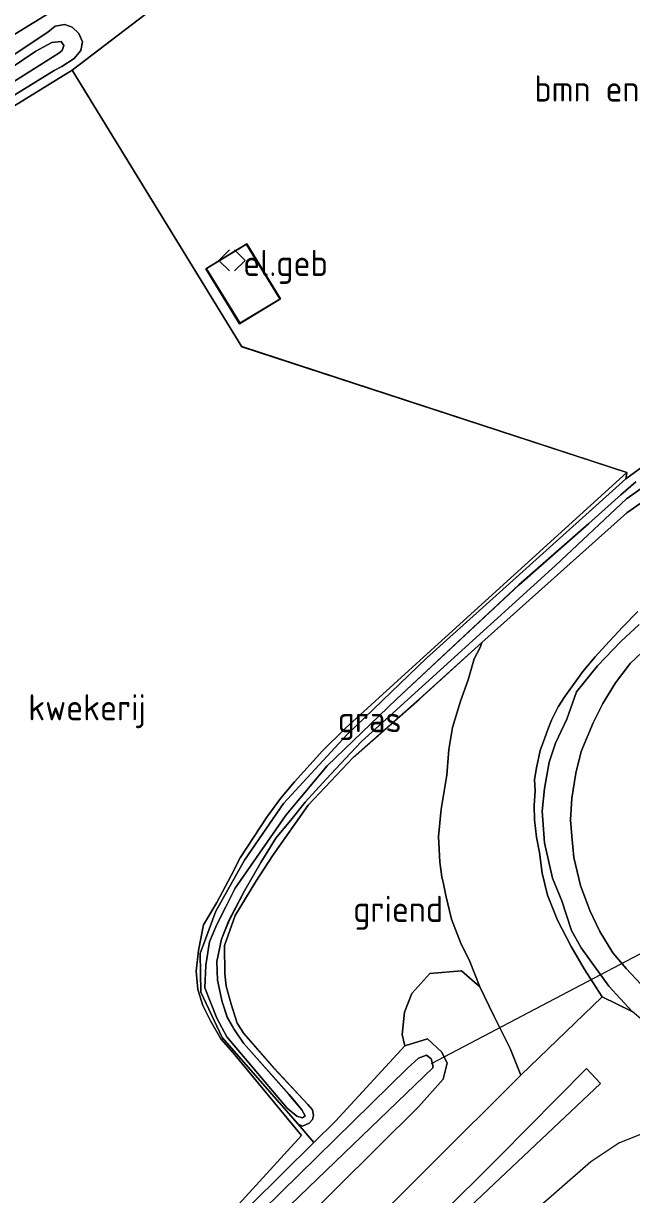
# Model space of a CAD drawing. Extents: x 253736 to 255979, y 477184 to 479215.
# Drawn here: x 255718.5 to 255776.7, y 478795.3 to 478907.5 of the extents above; entities that cross this region are included whole.
import ezdxf
from ezdxf.enums import TextEntityAlignment as Align

# ---------------------------------------------------------------- set-up
doc = ezdxf.new("R2010")
doc.units = 0
for name, color, linetype, lineweight in [('af-bs-rasterhekwerk', 8, 'hekwerk', 18), ('bp-b5-bomenstruiken', 8, 'Continuous', 18), ('bp-b5-grasland', 8, 'Continuous', 18), ('bp-b5-overig', 8, 'Continuous', 18), ('gw-bs-insteekwatergang', 8, 'Continuous', 18), ('gw-bs-kruinlijn', 8, 'Continuous', 18), ('gw-bs-teenlijn', 8, 'Continuous', 18), ('kd-bs-dakrand', 8, 'Continuous', 18), ('kd-bs-maaiveldlijn', 8, 'Continuous', 18), ('kd-bs-nok', 8, 'Continuous', 18), ('og-b5-bebouwing', 8, 'Continuous', 18), ('og-b5-grond_ingericht', 8, 'Continuous', 18), ('og-b5-water', 8, 'Continuous', 18), ('og-bs-terreinafscheiding', 8, 'Continuous', 18), ('vh-b5-verh_soort', 8, 'Continuous', 18), ('wh-bs-duiker', 8, 'duiker', 18), ('wh-bs-waterlijn', 8, 'Continuous', 18)]:
    doc.layers.add(name, color=color, linetype=linetype, lineweight=lineweight)
doc.styles.add('rtw_iso', font='isocp.shx')
doc.linetypes.add('duiker', pattern='A,0,-2,[15,RTW.shx,S=1,R=0,X=0,Y=0],-2', length=4)
doc.linetypes.add('hekwerk', pattern='A,7,-1.5,[1,RTW.shx,S=0.75,R=0,X=0,Y=0],-1.5', length=10)

# ---------------------------------------------------------------- blocks, each defined once
blk = doc.blocks.new('dtbattr-r')
at = {"style": 'rtw_iso'}
blk.add_attdef('TAG', text='', height=2.5, dxfattribs=at).set_placement((0, 0), align=Align.MIDDLE_CENTER)
blk = doc.blocks.new('RW1 Buren totaal_ACAD_1_FMEBLOCK374')
at = {"layer": 'bp-b5-bomenstruiken'}
for points in [[(41.59, 45.75, 25.98), (35.09, 39.96, 25.88), (32.75, 35.19, 25.65), (19.26, 6.07, 25.52), (12.55, -12.55, 25.77), (44.28, -20.4, 25.64), (36.25, -27.03, 25.91), (26.82, -33.46, 26.03), (8.78, -46.63, 25.97), (8.85, -46.01, 26.1), (-28.03, -33.94, 26.24), (-44.28, -7.43, 26.33), (-37.31, -2.1, 26.11), (-26.24, 4.74, 26.09), (36.51, 42.91, 25.97), (38, 43.7, 25.96), (39.2, 44.41, 25.96), (40.03, 45.06, 25.95), (40.5, 46.12, 25.95), (40.34, 46.63, 26.01)], [(-24.32, -29.36, 26.33), (-27.56, -24.07, 26.33), (-31.47, -26.47, 26.33), (-28.24, -31.74, 26.33)]]:
    blk.add_polyline3d(points, close=True, dxfattribs=at)
blk = doc.blocks.new('RW1 Buren totaal_ACAD_1_FMEBLOCK389')
at = {"layer": 'bp-b5-grasland'}
for points in [[(-37, -38.3, 26.08), (-48.14, -46.11, 25.84), (-62.02, -58.53, 25.75), (-68.02, -63.98, 25.67), (-74.32, -69.53, 25.63), (-78.68, -74.12, 25.6), (-82.09, -78.99, 25.5), (-83.7, -81.45, 25.5), (-85.68, -84.71, 25.45), (-86.69, -87.57, 25.45), (-86.66, -90.3, 25.49), (-86.54, -91.49, 25.5), (-86.04, -93.21, 25.5), (-85.49, -95.03, 25.55), (-84.85, -96.01, 25.58), (-81.93, -99.36, 25.61), (-78.72, -102.84, 25.62), (-78.26, -103.33, 25.62), (-78.15, -103.87, 25.62), (-78.26, -104.27, 25.6), (-78.58, -104.63, 25.57), (-79.21, -104.9, 25.56), (-79.62, -104.71, 25.56), (-86.92, -96.4, 25.45), (-88.95, -92.07, 25.45), (-89.02, -88.36, 25.45), (-87.52, -84.29, 25.41), (-84.79, -79.4, 25.46), (-81.03, -73.96, 25.5), (-74.97, -67.38, 25.62), (-67.32, -60.04, 25.78), (-48.22, -42.86, 25.97), (-30.18, -29.7, 26.03)], [(-47.28, -43.12, 25.43), (-48.71, -44.37, 25.43), (-51.77, -47.14, 25.43), (-58.47, -53, 25.43), (-70.2, -63.97, 25.43), (-76.86, -70.37, 25.43), (-80.79, -75.05, 25.3), (-85.67, -82.1, 25.21), (-86.57, -83.89, 25.14), (-87.43, -85.58, 25.13), (-88.12, -87.22, 25.13), (-88.47, -89.48, 25.13), (-88.56, -91.64, 25.13), (-87.42, -94.57, 25.13), (-86.47, -96.34, 25.13), (-80.67, -103.17, 25.11), (-79.75, -103.94, 25.11), (-79.25, -104.11, 25.11), (-79.13, -104.05, 25.02), (-78.97, -103.9, 25.01), (-79.29, -103.34, 25.02), (-80.51, -101.88, 25.02), (-84.88, -96.95, 25.01), (-85.74, -95.67, 25.01), (-86.43, -94.44, 25.01), (-86.91, -92.99, 25), (-87.36, -90.91, 25), (-87.44, -89.11, 25), (-86.99, -86.98, 24.99), (-86.26, -85.2, 24.99), (-84.78, -82.34, 24.99), (-83.21, -79.63, 25.01), (-81.78, -77.3, 25.02), (-80.19, -75.41, 25.06), (-78.97, -73.84, 25.1), (-76.92, -71.62, 25.17), (-75.08, -69.67, 25.25), (-73.56, -68.04, 25.22), (-71.24, -65.91, 25.22), (-54.98, -51.16, 25.22), (-48.17, -44.78, 25.22), (-19.11, -24.31, 25.22)]]:
    blk.add_polyline3d(points, dxfattribs=at)
blk = doc.blocks.new('nokplat')
for p, q in [((-0.25, 1), (-1.25, 0)), ((-1.25, 0), (-0.25, -1)), ((0.25, 1), (1.25, 0)), ((1.25, 0), (0.25, -1))]:
    blk.add_line(p, q)

msp = doc.modelspace()

# ---------------------------------------------------------------- linework, layer by layer
at = {"layer": 'af-bs-rasterhekwerk'}
for points in [[(255735.051, 478789.892, 25.398), (255745.119, 478800.931, 25.521), (255738.562, 478808.831, 25.512), (255737.39, 478810.176, 25.506), (255736.401, 478811.908, 25.509), (255735.646, 478813.391, 25.509), (255735.182, 478814.913, 25.512), (255735.026, 478816.659, 25.515), (255735.242, 478818.666, 25.515), (255735.714, 478821.1, 25.515), (255736.981, 478823.266, 25.542), (255738.376, 478825.848, 25.59), (255739.233, 478827.527, 25.602), (255741.774, 478831.434, 25.62), (255743.09, 478833.225, 25.686), (255744.426, 478834.823, 25.704), (255747.128, 478837.796, 25.782), (255749.281, 478839.948, 25.797), (255755.382, 478845.481, 25.812), (255776.271, 478864.464, 26.097), (255739.39, 478876.537, 26.244), (255723.137, 478903.048, 26.334), (255704.678, 478891.682, 26.202)], [(255777.333, 478851.139, 29.973), (255775.857, 478849.654, 30.033), (255774.248, 478847.881, 30.255), (255773.235, 478846.799, 30.324), (255772.053, 478845.402, 30.408), (255771.419, 478844.519, 30.471), (255770.35, 478843.013, 30.528), (255769.718, 478842.02, 30.543), (255769.061, 478840.732, 30.555), (255768.72, 478839.827, 30.561), (255768.424, 478839.027, 30.567), (255767.973, 478837.832, 30.558), (255767.637, 478836.153, 30.573), (255767.437, 478835.031, 30.585), (255767.49, 478833.97, 30.591), (255767.39, 478832.545, 30.609), (255767.451, 478831.176, 30.612), (255767.611, 478829.513, 30.63), (255767.912, 478828.047, 30.63), (255768.162, 478826.077, 30.627), (255768.694, 478823.965, 30.633), (255769.634, 478821.563, 30.762), (255770.947, 478819.029, 30.888), (255772.185, 478816.884, 30.969), (255773.911, 478814.203, 31.014), (255766.138, 478806.706, 26.226), (255757.319, 478797.915, 26.241), (255747.536, 478788.168, 26.271)]]:
    msp.add_polyline3d(points, dxfattribs=at)
at = {"layer": 'bp-b5-bomenstruiken'}
for points in [[(255777.333, 478851.139, 29.973), (255775.857, 478849.654, 30.033), (255774.248, 478847.881, 30.255), (255773.235, 478846.799, 30.324), (255772.053, 478845.402, 30.408), (255771.419, 478844.519, 30.471), (255770.35, 478843.013, 30.528), (255769.718, 478842.02, 30.543), (255769.061, 478840.732, 30.555), (255768.72, 478839.827, 30.561), (255768.424, 478839.027, 30.567), (255767.973, 478837.832, 30.558), (255767.637, 478836.153, 30.573), (255767.437, 478835.031, 30.585), (255767.49, 478833.97, 30.591), (255767.39, 478832.545, 30.609), (255767.451, 478831.176, 30.612), (255767.611, 478829.513, 30.63), (255767.912, 478828.047, 30.63), (255768.162, 478826.077, 30.627), (255768.694, 478823.965, 30.633), (255769.634, 478821.563, 30.762), (255770.947, 478819.029, 30.888), (255772.185, 478816.884, 30.969), (255773.911, 478814.203, 31.014), (255766.138, 478806.706, 26.226), (255765.117, 478809.255, 26.202), (255763.545, 478812.397, 26.148), (255762.212, 478815.172, 25.962), (255761.24, 478817.584, 25.833), (255760.349, 478819.417, 25.764), (255759.484, 478821.642, 25.752), (255758.938, 478823.938, 25.698), (255758.699, 478825.048, 25.71), (255758.544, 478825.712, 25.713), (255758.349, 478827.118, 25.713), (255758.237, 478829.574, 25.737), (255758.503, 478832.188, 25.749), (255759.043, 478835.466, 25.803), (255759.229, 478837.919, 25.824), (255759.577, 478840.021, 25.884), (255760.357, 478842.552, 25.941), (255761.093, 478844.591, 25.914), (255761.663, 478846.613, 25.884), (255762.239, 478847.686, 25.86), (255762.397, 478848.189, 25.749), (255776.277, 478860.607, 25.836), (255787.415, 478868.421, 26.079)], [(255777.818, 478801.117, 26.022), (255775.513, 478800.187, 26.013), (255772.844, 478798.409, 26.016), (255767.022, 478793.307, 26.016), (255759.222, 478785.652, 25.911), (255732.359, 478759.321, 25.619), (255729.485, 478763.635, 28.868), (255756.185, 478789.324, 28.971), (255773.751, 478805.89, 29.04), (255772.432, 478807.329, 29.037), (255764.082, 478798.916, 28.974), (255752.107, 478787.001, 28.851), (255747.536, 478788.168, 26.271), (255757.319, 478797.915, 26.241), (255766.138, 478806.706, 26.226), (255773.911, 478814.203, 31.014), (255776.788, 478812.807, 31.416)]]:
    msp.add_polyline3d(points, dxfattribs=at)
msp.add_polyline3d([(255773.751, 478805.89, 29.04), (255756.185, 478789.324, 28.971), (255729.485, 478763.635, 28.868), (255728.717, 478764.788, 28.775), (255750.728, 478785.663, 28.842), (255752.107, 478787.001, 28.851), (255764.082, 478798.916, 28.974), (255772.432, 478807.329, 29.037)], close=True, dxfattribs=at)
at = {"layer": 'bp-b5-grasland'}
for points in [[(255716.79, 478905.975, 25.935), (255737.174, 478918.526, 25.944)], [(255730.111, 478908.382, 26.107), (255723.137, 478903.048, 26.334), (255704.678, 478891.682, 26.202)], [(255713.451, 478901.829, 25.971), (255720.801, 478906.69, 25.971), (255721.51, 478907.265, 25.878), (255722.414, 478907.413, 25.923), (255723.116, 478907.16, 25.959), (255723.774, 478906.546, 25.983), (255724.114, 478905.76, 25.998), (255723.949, 478904.923, 26.049), (255723.316, 478904.162, 26.058), (255722.139, 478903.381, 26.097), (255721.418, 478903.014, 26.122), (255697.936, 478888.516, 26.163)], [(255697.936, 478888.516, 26.163), (255721.418, 478903.014, 26.122), (255722.139, 478903.381, 26.097), (255723.316, 478904.162, 26.058), (255723.949, 478904.923, 26.049), (255724.114, 478905.76, 25.998), (255723.774, 478906.546, 25.983), (255723.116, 478907.16, 25.959), (255722.414, 478907.413, 25.923), (255721.51, 478907.265, 25.878), (255720.801, 478906.69, 25.971), (255713.451, 478901.829, 25.971)], [(255698.767, 478890.103, 25.143), (255721.85, 478904.671, 25.14), (255722.18, 478904.938, 25.14), (255722.341, 478905.414, 25.14), (255722.089, 478905.805, 25.14), (255721.175, 478905.697, 25.14), (255719.651, 478904.856, 25.14), (255700.352, 478891.853, 25.14)], [(255735.051, 478789.892, 25.398), (255745.119, 478800.931, 25.521), (255738.562, 478808.831, 25.512), (255737.39, 478810.176, 25.506), (255736.401, 478811.908, 25.509), (255735.646, 478813.391, 25.509), (255735.182, 478814.913, 25.512), (255735.026, 478816.659, 25.515), (255735.242, 478818.666, 25.515), (255735.714, 478821.1, 25.515), (255736.981, 478823.266, 25.542), (255738.376, 478825.848, 25.59), (255739.233, 478827.527, 25.602), (255741.774, 478831.434, 25.62), (255743.09, 478833.225, 25.686), (255744.426, 478834.823, 25.704), (255747.128, 478837.796, 25.782), (255749.281, 478839.948, 25.797), (255755.382, 478845.481, 25.812), (255776.271, 478864.464, 26.097), (255776.194, 478863.852, 25.971), (255757.1, 478846.674, 25.782), (255749.444, 478839.335, 25.623), (255743.389, 478832.754, 25.503), (255739.633, 478827.317, 25.458), (255736.9, 478822.429, 25.407), (255735.402, 478818.355, 25.449), (255735.465, 478814.645, 25.449), (255737.5, 478810.317, 25.455), (255744.8, 478802.005, 25.557), (255746.302, 478800.255, 25.479), (255737.197, 478791.252, 25.455)], [(255777.465, 478849.888, 30.321), (255775.722, 478848.28, 30.387), (255773.461, 478845.933, 30.507), (255771.452, 478843.439, 30.699), (255770.518, 478840.818, 30.789), (255769.441, 478838.534, 30.801), (255768.832, 478836.707, 30.825), (255768.383, 478834.169, 30.852), (255768.17, 478832.023, 30.891), (255768.405, 478828.989, 31.029), (255769.151, 478825.575, 31.089), (255770.04, 478823.428, 31.125), (255770.992, 478820.583, 31.2), (255771.893, 478818.905, 31.221), (255774.557, 478815.222, 31.347), (255776.788, 478812.807, 31.416), (255773.911, 478814.203, 31.014), (255772.185, 478816.884, 30.969), (255770.947, 478819.029, 30.888), (255769.634, 478821.563, 30.762), (255768.694, 478823.965, 30.633), (255768.162, 478826.077, 30.627), (255767.912, 478828.047, 30.63), (255767.611, 478829.513, 30.63), (255767.451, 478831.176, 30.612), (255767.39, 478832.545, 30.609), (255767.49, 478833.97, 30.591), (255767.437, 478835.031, 30.585), (255767.637, 478836.153, 30.573), (255767.973, 478837.832, 30.558), (255768.424, 478839.027, 30.567), (255768.72, 478839.827, 30.561), (255769.061, 478840.732, 30.555), (255769.718, 478842.02, 30.543), (255770.35, 478843.013, 30.528), (255771.419, 478844.519, 30.471), (255772.053, 478845.402, 30.408), (255773.235, 478846.799, 30.324), (255774.248, 478847.881, 30.255), (255775.857, 478849.654, 30.033), (255777.333, 478851.139, 29.973)], [(255776.788, 478812.807, 31.416), (255774.557, 478815.222, 31.347), (255771.893, 478818.905, 31.221), (255770.992, 478820.583, 31.2), (255770.04, 478823.428, 31.125), (255769.151, 478825.575, 31.089), (255768.405, 478828.989, 31.029), (255768.17, 478832.023, 30.891), (255768.383, 478834.169, 30.852), (255768.832, 478836.707, 30.825), (255769.441, 478838.534, 30.801), (255770.518, 478840.818, 30.789), (255771.452, 478843.439, 30.699), (255773.461, 478845.933, 30.507), (255775.722, 478848.28, 30.387), (255777.465, 478849.888, 30.321)], [(255780.061, 478849.412, 30.168), (255776.588, 478846.172, 30.228), (255775.197, 478844.311, 30.306), (255773.971, 478842.341, 30.558), (255773.043, 478840.487, 30.489), (255771.91, 478837.724, 30.669), (255771.387, 478835.638, 30.828), (255770.998, 478833.242, 30.861), (255770.896, 478831.184, 30.966), (255771.021, 478829.609, 30.975), (255771.211, 478827.575, 31.032), (255771.854, 478824.888, 31.122), (255772.749, 478822.474, 31.158), (255773.701, 478820.466, 31.209), (255774.956, 478818.443, 31.278), (255776.204, 478816.914, 31.308), (255778.596, 478814.413, 31.368)]]:
    msp.add_polyline3d(points, dxfattribs=at)
for points in [[(255762.212, 478815.172, 25.962), (255763.545, 478812.397, 26.148), (255765.117, 478809.255, 26.202), (255766.138, 478806.706, 26.226), (255757.319, 478797.915, 26.241), (255747.536, 478788.168, 26.271), (255726.679, 478767.847, 26.258), (255723.739, 478772.26, 25.949), (255740.51, 478787.976, 25.965), (255756.343, 478803.693, 25.869), (255758.689, 478806.329, 25.77), (255759.065, 478807.845, 25.749), (255758.568, 478808.902, 25.719), (255757.173, 478810.191, 25.626), (255754.999, 478809.5, 25.572), (255754.766, 478810.588, 25.572), (255754.962, 478812.733, 25.566), (255755.664, 478814.542, 25.566), (255757.412, 478816.436, 25.623), (255760.435, 478816.719, 25.686)], [(255723.739, 478772.26, 25.949), (255722.751, 478773.742, 24.374), (255757.688, 478807.392, 24.594), (255757.691, 478807.661, 24.594), (255757.53, 478808.271, 24.591), (255757.082, 478808.613, 24.588), (255756.324, 478808.345, 24.582), (255755.267, 478807.366, 24.582), (255739.642, 478792.025, 24.492), (255722.067, 478774.769, 24.494), (255721.087, 478776.241, 25.487), (255721.66, 478776.638, 25.557), (255737.197, 478791.252, 25.455), (255746.302, 478800.255, 25.479), (255748.35, 478802.279, 25.479), (255754.999, 478809.5, 25.572), (255757.173, 478810.191, 25.626), (255758.568, 478808.902, 25.719), (255759.065, 478807.845, 25.749), (255758.689, 478806.329, 25.77), (255756.343, 478803.693, 25.869), (255740.51, 478787.976, 25.965)]]:
    msp.add_polyline3d(points, close=True, dxfattribs=at)
at = {"layer": 'bp-b5-overig'}
msp.add_polyline3d([(255762.212, 478815.172, 25.962), (255760.435, 478816.719, 25.686), (255757.412, 478816.436, 25.623), (255755.664, 478814.542, 25.566), (255754.962, 478812.733, 25.566), (255754.766, 478810.588, 25.572), (255754.999, 478809.5, 25.572), (255748.35, 478802.279, 25.479), (255746.302, 478800.255, 25.479), (255744.8, 478802.005, 25.557), (255745.208, 478801.821, 25.557), (255745.84, 478802.089, 25.569), (255746.157, 478802.448, 25.602), (255746.267, 478802.849, 25.623), (255746.158, 478803.389, 25.623), (255745.699, 478803.88, 25.617), (255742.486, 478807.362, 25.608), (255739.566, 478810.705, 25.581), (255738.928, 478811.69, 25.551), (255738.381, 478813.502, 25.503), (255737.882, 478815.229, 25.503), (255737.757, 478816.421, 25.494), (255737.725, 478819.144, 25.455), (255738.739, 478822.005, 25.449), (255740.716, 478825.265, 25.503), (255742.326, 478827.729, 25.503), (255745.741, 478832.6, 25.596), (255750.097, 478837.187, 25.632), (255756.402, 478842.74, 25.668), (255762.397, 478848.189, 25.749), (255762.239, 478847.686, 25.86), (255761.663, 478846.613, 25.884), (255761.093, 478844.591, 25.914), (255760.357, 478842.552, 25.941), (255759.577, 478840.021, 25.884), (255759.229, 478837.919, 25.824), (255759.043, 478835.466, 25.803), (255758.503, 478832.188, 25.749), (255758.237, 478829.574, 25.737), (255758.349, 478827.118, 25.713), (255758.544, 478825.712, 25.713), (255758.699, 478825.048, 25.71), (255758.938, 478823.938, 25.698), (255759.484, 478821.642, 25.752), (255760.349, 478819.417, 25.764), (255761.24, 478817.584, 25.833)], close=True, dxfattribs=at)
at = {"layer": 'gw-bs-insteekwatergang'}
for points in [[(255721.418, 478903.014, 26.122), (255722.139, 478903.381, 26.097), (255723.316, 478904.162, 26.058), (255723.949, 478904.923, 26.049), (255724.114, 478905.76, 25.998), (255723.774, 478906.546, 25.983), (255723.116, 478907.16, 25.959), (255722.414, 478907.413, 25.923), (255721.51, 478907.265, 25.878), (255720.801, 478906.69, 25.971)], [(255720.801, 478906.69, 25.971), (255713.451, 478901.829, 25.971), (255701.952, 478893.916, 25.902), (255659.276, 478869.028, 25.748)], [(255660.964, 478866.494, 25.697), (255680.28, 478878.021, 25.977), (255697.936, 478888.516, 26.163), (255721.418, 478903.014, 26.122)], [(255794.24, 478877.014, 26.034), (255776.194, 478863.852, 25.971), (255757.1, 478846.674, 25.782), (255749.444, 478839.335, 25.623), (255743.389, 478832.754, 25.503), (255739.633, 478827.317, 25.458), (255736.9, 478822.429, 25.407), (255735.402, 478818.355, 25.449), (255735.465, 478814.645, 25.449), (255737.5, 478810.317, 25.455), (255744.8, 478802.005, 25.557), (255745.208, 478801.821, 25.557), (255745.84, 478802.089, 25.569), (255746.157, 478802.448, 25.602), (255746.267, 478802.849, 25.623), (255746.158, 478803.389, 25.623), (255745.699, 478803.88, 25.617)], [(255745.699, 478803.88, 25.617), (255742.486, 478807.362, 25.608), (255739.566, 478810.705, 25.581), (255738.928, 478811.69, 25.551), (255738.381, 478813.502, 25.503), (255737.882, 478815.229, 25.503), (255737.757, 478816.421, 25.494), (255737.725, 478819.144, 25.455), (255738.739, 478822.005, 25.449), (255740.716, 478825.265, 25.503), (255742.326, 478827.729, 25.503), (255745.741, 478832.6, 25.596), (255750.097, 478837.187, 25.632), (255756.402, 478842.74, 25.668), (255762.397, 478848.189, 25.749), (255776.277, 478860.607, 25.836), (255787.415, 478868.421, 26.079)], [(255723.739, 478772.26, 25.949), (255740.51, 478787.976, 25.965), (255756.343, 478803.693, 25.869), (255758.689, 478806.329, 25.77), (255759.065, 478807.845, 25.749), (255758.568, 478808.902, 25.719), (255757.173, 478810.191, 25.626), (255754.999, 478809.5, 25.572), (255748.35, 478802.279, 25.479), (255746.302, 478800.255, 25.479), (255737.197, 478791.252, 25.455), (255721.66, 478776.638, 25.557), (255721.087, 478776.241, 25.487)]]:
    msp.add_polyline3d(points, dxfattribs=at)
at = {"layer": 'gw-bs-kruinlijn'}
for points in [[(255776.788, 478812.807, 31.416), (255774.557, 478815.222, 31.347), (255771.893, 478818.905, 31.221), (255770.992, 478820.583, 31.2), (255770.04, 478823.428, 31.125), (255769.151, 478825.575, 31.089), (255768.405, 478828.989, 31.029), (255768.17, 478832.023, 30.891), (255768.383, 478834.169, 30.852), (255768.832, 478836.707, 30.825), (255769.441, 478838.534, 30.801), (255770.518, 478840.818, 30.789), (255771.452, 478843.439, 30.699), (255773.461, 478845.933, 30.507), (255775.722, 478848.28, 30.387), (255777.465, 478849.888, 30.321)], [(255728.717, 478764.788, 28.775), (255750.728, 478785.663, 28.842), (255752.107, 478787.001, 28.851), (255764.082, 478798.916, 28.974), (255772.432, 478807.329, 29.037)], [(255773.751, 478805.89, 29.04), (255756.185, 478789.324, 28.971), (255729.485, 478763.635, 28.868)]]:
    msp.add_polyline3d(points, dxfattribs=at)
at = {"layer": 'gw-bs-teenlijn'}
msp.add_polyline3d([(255773.751, 478805.89, 29.04), (255772.432, 478807.329, 29.037)], dxfattribs=at)
at = {"layer": 'kd-bs-dakrand'}
msp.add_polyline3d([(255743.027, 478881.136, 29.783), (255739.843, 478886.342, 29.783), (255736.015, 478883.992, 29.766), (255739.193, 478878.807, 29.731), (255743.027, 478881.136, 29.783)], dxfattribs=at)
at = {"layer": 'kd-bs-maaiveldlijn'}
msp.add_polyline3d([(255743.096, 478881.119, 26.328), (255739.176, 478878.738, 26.328), (255735.946, 478884.008, 26.328), (255739.86, 478886.411, 26.328), (255743.096, 478881.119, 26.328)], dxfattribs=at)
at = {"layer": 'og-b5-bebouwing'}
msp.add_polyline3d([(255743.096, 478881.119, 26.328), (255739.176, 478878.738, 26.328), (255735.946, 478884.008, 26.328), (255739.86, 478886.411, 26.328)], close=True, dxfattribs=at)
at = {"layer": 'og-b5-grond_ingericht'}
msp.add_polyline3d([(255704.678, 478891.682, 26.202), (255723.137, 478903.048, 26.334), (255739.39, 478876.537, 26.244), (255776.271, 478864.464, 26.097), (255755.382, 478845.481, 25.812), (255749.281, 478839.948, 25.797), (255747.128, 478837.796, 25.782), (255744.426, 478834.823, 25.704), (255743.09, 478833.225, 25.686), (255741.774, 478831.434, 25.62), (255739.233, 478827.527, 25.602), (255738.376, 478825.848, 25.59), (255736.981, 478823.266, 25.542), (255735.714, 478821.1, 25.515), (255735.242, 478818.666, 25.515), (255735.026, 478816.659, 25.515), (255735.182, 478814.913, 25.512), (255735.646, 478813.391, 25.509), (255736.401, 478811.908, 25.509), (255737.39, 478810.176, 25.506), (255738.562, 478808.831, 25.512), (255745.119, 478800.931, 25.521), (255735.051, 478789.892, 25.398)], dxfattribs=at)
at = {"layer": 'og-b5-water'}
for points in [[(255660.463, 478867.246, 24.83), (255659.883, 478868.116, 24.851), (255681.007, 478880.092, 25.14), (255700.352, 478891.853, 25.14), (255719.651, 478904.856, 25.14), (255721.175, 478905.697, 25.14), (255722.089, 478905.805, 25.14), (255722.341, 478905.414, 25.14), (255722.18, 478904.938, 25.14), (255721.85, 478904.671, 25.14), (255698.767, 478890.103, 25.143), (255678.98, 478878.127, 25.059)], [(255722.751, 478773.742, 24.374), (255722.067, 478774.769, 24.494), (255739.642, 478792.025, 24.492), (255755.267, 478807.366, 24.582), (255756.324, 478808.345, 24.582), (255757.082, 478808.613, 24.588), (255757.53, 478808.271, 24.591), (255757.691, 478807.661, 24.594), (255757.688, 478807.392, 24.594)]]:
    msp.add_polyline3d(points, close=True, dxfattribs=at)
msp.add_polyline3d([(255805.305, 478882.403, 25.221), (255776.249, 478861.94, 25.221), (255769.434, 478855.553, 25.221), (255753.174, 478840.812, 25.221), (255750.856, 478838.674, 25.221), (255749.337, 478837.043, 25.251), (255747.499, 478835.094, 25.17), (255745.449, 478832.879, 25.098), (255744.224, 478831.304, 25.059), (255742.637, 478829.416, 25.023), (255741.206, 478827.084, 25.011), (255739.642, 478824.373, 24.987), (255738.16, 478821.522, 24.99), (255737.425, 478819.736, 24.993), (255736.982, 478817.607, 24.999), (255737.06, 478815.803, 25.005), (255737.51, 478813.727, 25.005), (255737.986, 478812.278, 25.011), (255738.682, 478811.047, 25.008), (255739.533, 478809.765, 25.014), (255743.91, 478804.841, 25.017), (255745.125, 478803.382, 25.02), (255745.449, 478802.817, 25.014), (255745.293, 478802.669, 25.017), (255745.166, 478802.611, 25.107), (255744.671, 478802.776, 25.107), (255743.744, 478803.55, 25.107), (255737.952, 478810.373, 25.128), (255737.002, 478812.152, 25.128), (255735.853, 478815.082, 25.128), (255735.947, 478817.235, 25.128), (255736.303, 478819.498, 25.134), (255736.993, 478821.14, 25.134), (255737.845, 478822.828, 25.14), (255738.744, 478824.619, 25.206), (255743.623, 478831.672, 25.296), (255747.563, 478836.347, 25.431), (255754.223, 478842.75, 25.431), (255765.953, 478853.722, 25.431), (255772.648, 478859.575, 25.431), (255775.705, 478862.345, 25.431), (255777.143, 478863.595, 25.431)], dxfattribs=at)
at = {"layer": 'og-bs-terreinafscheiding'}
for points in [[(255658.544, 478870.126, 25.777), (255668.976, 478875.759, 25.917), (255678.57, 478881.027, 25.926), (255688.346, 478886.985, 25.896), (255697.883, 478892.955, 25.962), (255709.318, 478900.916, 25.95), (255716.79, 478905.975, 25.935), (255737.174, 478918.526, 25.944), (255768.049, 478937.752, 25.965), (255804.539, 478959.845, 26.064)], [(255723.137, 478903.048, 26.334), (255730.111, 478908.382, 26.107)], [(255776.271, 478864.464, 26.097), (255776.194, 478863.852, 25.971)], [(255780.061, 478849.412, 30.168), (255776.588, 478846.172, 30.228), (255775.197, 478844.311, 30.306), (255773.971, 478842.341, 30.558), (255773.043, 478840.487, 30.489), (255771.91, 478837.724, 30.669), (255771.387, 478835.638, 30.828), (255770.998, 478833.242, 30.861), (255770.896, 478831.184, 30.966), (255771.021, 478829.609, 30.975), (255771.211, 478827.575, 31.032), (255771.854, 478824.888, 31.122), (255772.749, 478822.474, 31.158), (255773.701, 478820.466, 31.209), (255774.956, 478818.443, 31.278), (255776.204, 478816.914, 31.308), (255778.596, 478814.413, 31.368)], [(255766.138, 478806.706, 26.226), (255765.117, 478809.255, 26.202), (255763.545, 478812.397, 26.148), (255762.212, 478815.172, 25.962), (255761.24, 478817.584, 25.833), (255760.349, 478819.417, 25.764), (255759.484, 478821.642, 25.752), (255758.938, 478823.938, 25.698), (255758.699, 478825.048, 25.71), (255758.544, 478825.712, 25.713), (255758.349, 478827.118, 25.713), (255758.237, 478829.574, 25.737), (255758.503, 478832.188, 25.749), (255759.043, 478835.466, 25.803), (255759.229, 478837.919, 25.824), (255759.577, 478840.021, 25.884), (255760.357, 478842.552, 25.941), (255761.093, 478844.591, 25.914), (255761.663, 478846.613, 25.884), (255762.239, 478847.686, 25.86), (255762.397, 478848.189, 25.749)], [(255754.999, 478809.5, 25.572), (255754.766, 478810.588, 25.572), (255754.962, 478812.733, 25.566), (255755.664, 478814.542, 25.566), (255757.412, 478816.436, 25.623), (255760.435, 478816.719, 25.686), (255762.212, 478815.172, 25.962)], [(255779.415, 478812.656, 31.452), (255778.441, 478811.941, 31.422), (255777.851, 478811.925, 31.416), (255776.788, 478812.807, 31.416), (255773.911, 478814.203, 31.014)], [(255785.42, 478805.703, 26.058), (255784.148, 478804.628, 26.043), (255781.563, 478803.054, 26.037), (255779.511, 478801.853, 26.022), (255777.818, 478801.117, 26.022), (255775.513, 478800.187, 26.013), (255772.844, 478798.409, 26.016), (255767.022, 478793.307, 26.016), (255759.222, 478785.652, 25.911), (255732.359, 478759.321, 25.619)], [(255744.8, 478802.005, 25.557), (255746.302, 478800.255, 25.479)]]:
    msp.add_polyline3d(points, dxfattribs=at)
at = {"layer": 'vh-b5-verh_soort'}
for points in [[(255737.174, 478918.526, 25.944), (255716.79, 478905.975, 25.935), (255709.318, 478900.916, 25.95), (255697.883, 478892.955, 25.962), (255688.346, 478886.985, 25.896), (255678.57, 478881.027, 25.926), (255668.976, 478875.759, 25.917), (255658.544, 478870.126, 25.777), (255657.15, 478872.219, 25.955), (255660.789, 478874.252, 25.995), (255672.601, 478880.671, 25.965), (255678.934, 478884.118, 25.992), (255685.6, 478888.2, 26.064), (255692.778, 478892.632, 26.073), (255694.459, 478893.674, 26.028), (255699.271, 478896.754, 26.043), (255705.196, 478900.852, 26.016), (255709.732, 478904.02, 26.034), (255714.04, 478906.86, 26.043), (255719.228, 478910.122, 26.046)], [(255778.596, 478814.413, 31.368), (255776.204, 478816.914, 31.308), (255774.956, 478818.443, 31.278), (255773.701, 478820.466, 31.209), (255772.749, 478822.474, 31.158), (255771.854, 478824.888, 31.122), (255771.211, 478827.575, 31.032), (255771.021, 478829.609, 30.975), (255770.896, 478831.184, 30.966), (255770.998, 478833.242, 30.861), (255771.387, 478835.638, 30.828), (255771.91, 478837.724, 30.669), (255773.043, 478840.487, 30.489), (255773.971, 478842.341, 30.558), (255775.197, 478844.311, 30.306), (255776.588, 478846.172, 30.228), (255780.061, 478849.412, 30.168)]]:
    msp.add_polyline3d(points, dxfattribs=at)
at = {"layer": 'wh-bs-duiker'}
msp.add_polyline3d([(255757.55, 478807.814, 25.337), (255798.7, 478829.45, 25.322)], dxfattribs=at)
at = {"layer": 'wh-bs-waterlijn'}
for points in [[(255660.463, 478867.246, 24.83), (255678.98, 478878.127, 25.059), (255698.767, 478890.103, 25.143), (255721.85, 478904.671, 25.14), (255722.18, 478904.938, 25.14), (255722.341, 478905.414, 25.14), (255722.089, 478905.805, 25.14), (255721.175, 478905.697, 25.14), (255719.651, 478904.856, 25.14), (255700.352, 478891.853, 25.14), (255681.007, 478880.092, 25.14), (255659.883, 478868.116, 24.851)], [(255745.293, 478802.669, 25.017), (255745.449, 478802.817, 25.014), (255745.125, 478803.382, 25.02), (255743.91, 478804.841, 25.017), (255739.533, 478809.765, 25.014), (255738.682, 478811.047, 25.008), (255737.986, 478812.278, 25.011), (255737.51, 478813.727, 25.005), (255737.06, 478815.803, 25.005), (255736.982, 478817.607, 24.999), (255737.425, 478819.736, 24.993), (255738.16, 478821.522, 24.99), (255739.642, 478824.373, 24.987), (255741.206, 478827.084, 25.011), (255742.637, 478829.416, 25.023), (255744.224, 478831.304, 25.059), (255745.449, 478832.879, 25.098), (255747.499, 478835.094, 25.17), (255749.337, 478837.043, 25.251), (255750.856, 478838.674, 25.221), (255753.174, 478840.812, 25.221), (255769.434, 478855.553, 25.221), (255776.249, 478861.94, 25.221), (255805.305, 478882.403, 25.221)], [(255777.143, 478863.595, 25.431), (255775.705, 478862.345, 25.431), (255772.648, 478859.575, 25.431), (255765.953, 478853.722, 25.431), (255754.223, 478842.75, 25.431), (255747.563, 478836.347, 25.431), (255743.623, 478831.672, 25.296), (255738.744, 478824.619, 25.206), (255737.845, 478822.828, 25.14), (255736.993, 478821.14, 25.134), (255736.303, 478819.498, 25.134), (255735.947, 478817.235, 25.128), (255735.853, 478815.082, 25.128), (255737.002, 478812.152, 25.128), (255737.952, 478810.373, 25.128), (255743.744, 478803.55, 25.107), (255744.671, 478802.776, 25.107), (255745.166, 478802.611, 25.107), (255745.293, 478802.669, 25.017)], [(255722.751, 478773.742, 24.374), (255757.688, 478807.392, 24.594), (255757.691, 478807.661, 24.594), (255757.53, 478808.271, 24.591), (255757.082, 478808.613, 24.588), (255756.324, 478808.345, 24.582), (255755.267, 478807.366, 24.582), (255739.642, 478792.025, 24.492), (255722.067, 478774.769, 24.494)]]:
    msp.add_polyline3d(points, dxfattribs=at)

# ---------------------------------------------------------------- block references
at = {"layer": 'bp-b5-bomenstruiken'}
msp.add_blockref('RW1 Buren totaal_ACAD_1_FMEBLOCK374', (255767.418, 478910.4785), dxfattribs=at)
ref = msp.add_blockref('dtbattr-r', (255767.421875, 478899.28125, 26.024346), dxfattribs=at)
ref.add_attrib('TAG', 'bmn en strkn', dxfattribs={"layer": '0', "height": 2.5, "style": 'rtw_iso'}).set_placement((255767.421875, 478899.28125, 26.024346), align=Align.BOTTOM_LEFT)
at = {"layer": 'bp-b5-grasland'}
msp.add_blockref('RW1 Buren totaal_ACAD_1_FMEBLOCK389', (255824.418, 478906.717), dxfattribs=at)
ref = msp.add_blockref('dtbattr-r', (255748.578125, 478838.828125, 25.593611), dxfattribs=at)
ref.add_attrib('TAG', 'gras', dxfattribs={"layer": '0', "height": 2.5, "style": 'rtw_iso'}).set_placement((255748.578125, 478838.828125, 25.593611), align=Align.BOTTOM_LEFT)
at = {"layer": 'bp-b5-overig'}
ref = msp.add_blockref('dtbattr-r', (255750.0625, 478820.640625, 25.663596), dxfattribs=at)
ref.add_attrib('TAG', 'griend', dxfattribs={"layer": '0', "height": 2.5, "style": 'rtw_iso'}).set_placement((255750.0625, 478820.640625, 25.663596), align=Align.BOTTOM_LEFT)
at = {"layer": 'kd-bs-nok'}
msp.add_blockref('nokplat', (255738.446, 478884.805, 29.697), dxfattribs=at)
at = {"layer": 'og-b5-bebouwing'}
ref = msp.add_blockref('dtbattr-r', (255739.515625, 478882.5625, 26.328), dxfattribs=at)
ref.add_attrib('TAG', 'el.geb', dxfattribs={"layer": '0', "height": 2.5, "style": 'rtw_iso'}).set_placement((255739.515625, 478882.5625, 26.328), align=Align.BOTTOM_LEFT)
at = {"layer": 'og-b5-grond_ingericht'}
ref = msp.add_blockref('dtbattr-r', (255718.921875, 478839.96875, 25.730259), dxfattribs=at)
ref.add_attrib('TAG', 'kwekerij', dxfattribs={"layer": '0', "height": 2.5, "style": 'rtw_iso'}).set_placement((255718.921875, 478839.96875, 25.730259), align=Align.BOTTOM_LEFT)

doc.saveas('drawing.dxf')
